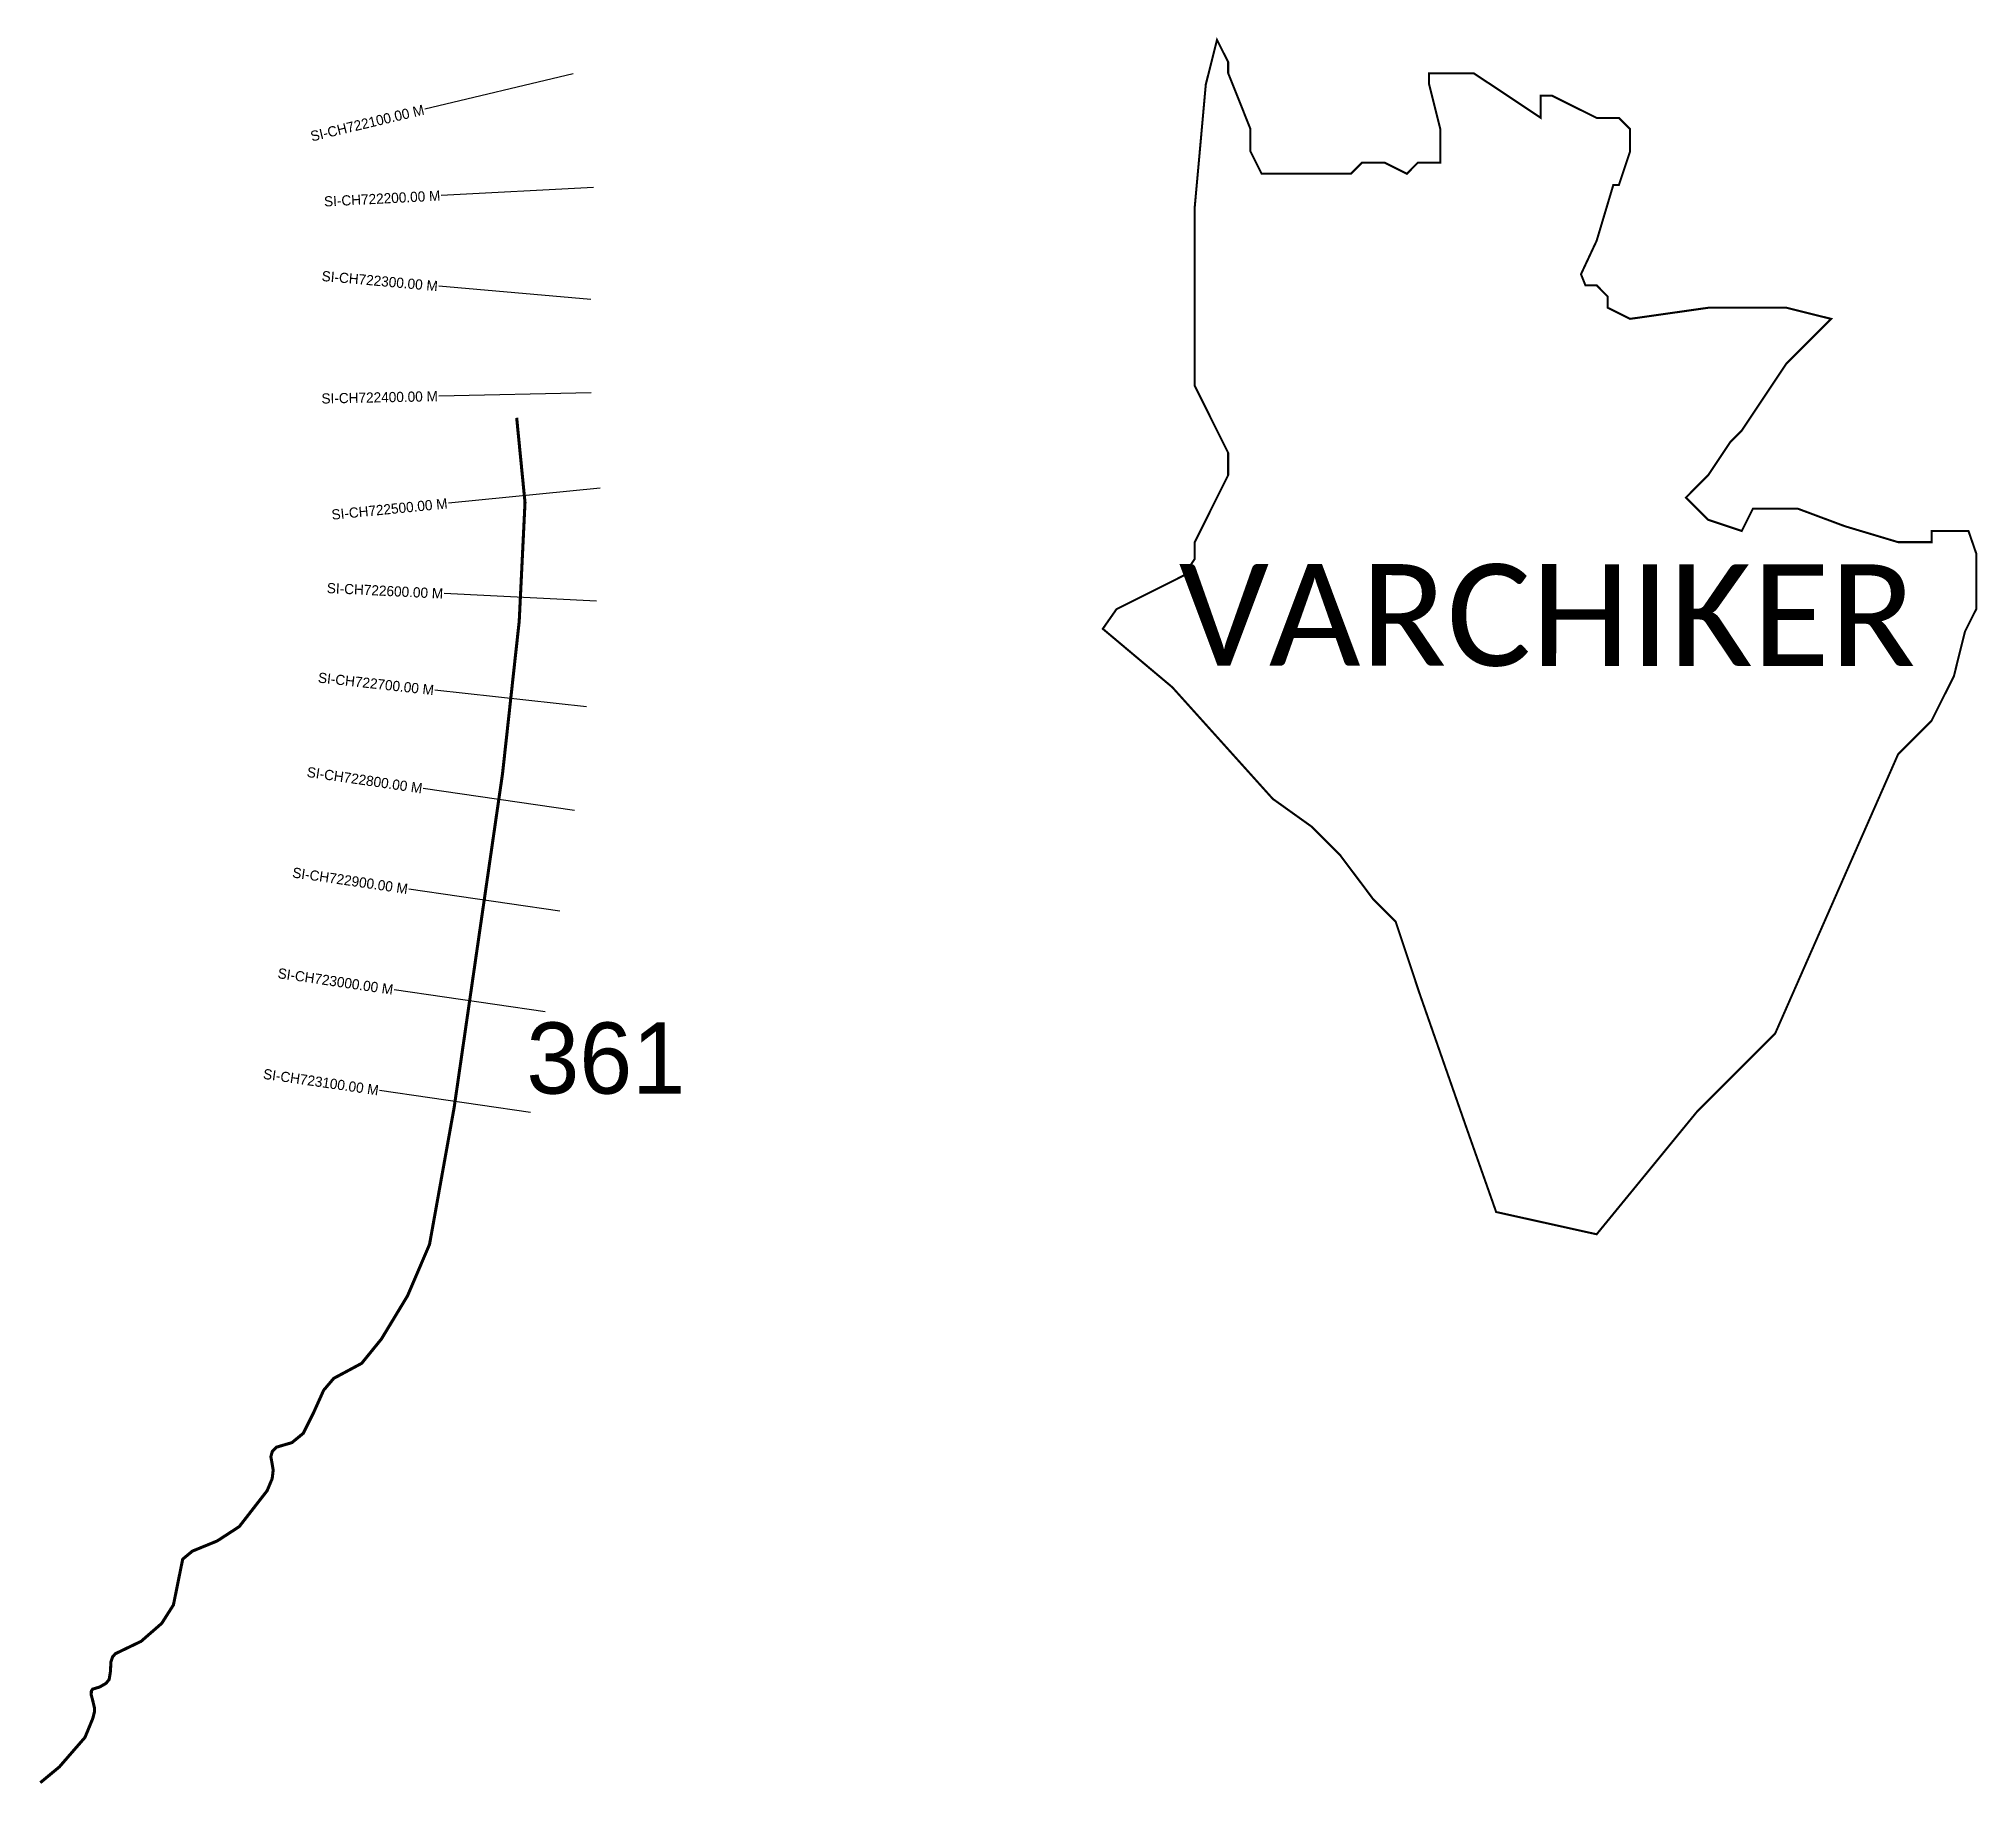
# Model space of a CAD drawing. Header units: metres. Extents: x 356371 to 358277, y 1741558 to 1743275.
import ezdxf
from ezdxf.enums import TextEntityAlignment as Align

# ---------------------------------------------------------------- set-up
doc = ezdxf.new("R2010")
doc.units = ezdxf.units.M
for name, color, linetype in [('CS', 134, 'Continuous'), ('CSMark', 6, 'Continuous'), ('NATURALLY PROTECTED', 3, 'Continuous'), ('VILLAGE NAME', 250, 'Continuous')]:
    doc.layers.add(name, color=color, linetype=linetype)

msp = doc.modelspace()

# ---------------------------------------------------------------- linework, layer by layer
at = {"color": 6, "const_width": 2}
msp.add_lwpolyline([(357529.3, 1743273.6), (357533.2, 1743265.8), (357540.3, 1743251.7), (357540.3, 1743240.7), (357554.3, 1743205.7), (357562.2, 1743185.8), (357562.2, 1743163.9), (357569.9, 1743148.5), (357573.2, 1743141.9), (357635.7, 1743141.9), (357661.1, 1743141.9), (357672, 1743152.9), (357694, 1743152.9), (357716, 1743141.9), (357726.9, 1743152.9), (357748.9, 1743152.9), (357748.9, 1743185.8), (357737.9, 1743229.7), (357737.9, 1743240.7), (357781.8, 1743240.7), (357847.7, 1743196.8), (357847.7, 1743218.7), (357858.6, 1743218.7), (357902.6, 1743196.8), (357924.5, 1743196.8), (357935.5, 1743185.8), (357935.5, 1743163.9), (357924.5, 1743130.9), (357919, 1743130.9), (357902.6, 1743076), (357887.2, 1743043.1), (357891.6, 1743032.1), (357902.6, 1743032.1), (357913.5, 1743021.1), (357913.5, 1743010.1), (357923.8, 1743005), (357935.5, 1742999.2), (357949.9, 1743001.2), (358012.3, 1743010.1), (358089.2, 1743010.1), (358133.1, 1742999.2), (358096, 1742962), (358089.2, 1742955.3), (358045.3, 1742889.4), (358034.3, 1742878.4), (358012.3, 1742845.5), (357990.4, 1742823.5), (358012.3, 1742801.6), (358045.3, 1742790.6), (358056.3, 1742812.6), (358100.2, 1742812.6), (358146.6, 1742795.3), (358199, 1742779.6), (358231.9, 1742779.6), (358231.9, 1742790.6), (358268.2, 1742790.6), (358275.8, 1742768.6), (358275.8, 1742713.7), (358264.8, 1742691.8), (358257.6, 1742662.9), (358253.9, 1742647.9), (358234.3, 1742608.8), (358231.9, 1742604), (358199, 1742571), (358078.2, 1742296.6), (358001.4, 1742219.7), (357902.6, 1742099), (357803.8, 1742120.9), (357773.4, 1742207.1), (357728.2, 1742336.6), (357705, 1742406.4), (357683, 1742428.3), (357674.3, 1742440), (357655.9, 1742464.4), (357651.8, 1742469.9), (357650.1, 1742472.2), (357643.1, 1742479.1), (357622.6, 1742499.7), (357590.7, 1742522.5), (357584.2, 1742527.1), (357485.4, 1742636.9), (357417, 1742694.4), (357430.5, 1742713.7), (357496.4, 1742746.7), (357507.4, 1742763.1), (357507.4, 1742779.6), (357540.3, 1742845.5), (357540.3, 1742867.4), (357515.3, 1742917.5), (357507.4, 1742933.3), (357507.4, 1743082.1), (357507.4, 1743109), (357511.1, 1743149.8), (357518.3, 1743229.7), (357529.3, 1743273.6)], dxfattribs=at)
at = {"layer": 'CS'}
for p, q in [((356896.4, 1743240.2), (356750.5, 1743205.3)), ((356916.4, 1743128.4), (356766.6, 1743120.6)), ((356913.5, 1743018.2), (356764.1, 1743031.3)), ((356914.1, 1742926.3), (356764.2, 1742923.2)), ((356922.9, 1742832.6), (356773.6, 1742817.9)), ((356919.3, 1742721.7), (356769.4, 1742729)), ((356909.5, 1742617.7), (356760.3, 1742634)), ((356897.4, 1742515.8), (356748.9, 1742537.3)), ((356883, 1742416.8), (356734.6, 1742438.3)), ((356868.7, 1742317.9), (356720.2, 1742339.4)), ((356854.3, 1742218.9), (356705.9, 1742240.4))]:
    msp.add_line(p, q, dxfattribs=at)
at = {"layer": 'NATURALLY PROTECTED', "const_width": 3, "flags": 128}
msp.add_lwpolyline([(356840.7, 1742901.9), (356848.9, 1742818.5), (356843.2, 1742701.8), (356826.8, 1742552), (356779.2, 1742223.5), (356755, 1742089), (356733.4, 1742038.5), (356707.7, 1741996), (356688.3, 1741972.1), (356660.8, 1741957.3), (356650.9, 1741945.6), (356640.7, 1741922.9), (356630.9, 1741903.3), (356619.7, 1741894.1), (356613.2, 1741892.2), (356604.4, 1741889.6), (356600.5, 1741885.7), (356599, 1741880.3), (356600, 1741874.7), (356601.3, 1741867.1), (356600.3, 1741858.7), (356595.3, 1741846.8), (356567.9, 1741811.5), (356546.2, 1741797.4), (356521.8, 1741787.4), (356512.3, 1741779.5), (356508.4, 1741760.2), (356503.2, 1741734.5), (356491.7, 1741716.4), (356471.4, 1741698.7), (356446.2, 1741686.6), (356443.4, 1741683.6), (356441.7, 1741678.4), (356441.3, 1741669.3), (356440, 1741661.2), (356436.9, 1741657.4), (356430.7, 1741653.8), (356423.7, 1741651.7), (356422.5, 1741649.9), (356422.4, 1741646), (356424, 1741639.8), (356425.5, 1741633.5), (356425.5, 1741629.1), (356424, 1741623.1), (356416.2, 1741604.2), (356391, 1741575.2), (356372.3, 1741559.7)], dxfattribs=at)

# ---------------------------------------------------------------- texts
at = {"insert": (356850.2, 1742307.3), "char_height": 70, "attachment_point": 1}
msp.add_mtext_dynamic_manual_height_columns('361', width=578.079, gutter_width=1, heights=[0], dxfattribs=at)
at = {"layer": 'CSMark'}
for s, rotation, p in [('SI-CH722100.00 M', 13.4564, (356749.5, 1743205.1)), ('SI-CH722200.00 M', 2.967, (356765.6, 1743120.5)), ('SI-CH722300.00 M', 354.9663, (356763.1, 1743031.4)), ('SI-CH722400.00 M', 1.1766, (356763.2, 1742923.2)), ('SI-CH722500.00 M', 5.6328, (356772.6, 1742817.8)), ('SI-CH722600.00 M', 357.2179, (356768.4, 1742729)), ('SI-CH722700.00 M', 353.7515, (356759.3, 1742634.1)), ('SI-CH722800.00 M', 351.7575, (356747.9, 1742537.4)), ('SI-CH722900.00 M', 351.7575, (356733.6, 1742438.5)), ('SI-CH723000.00 M', 351.7575, (356719.2, 1742339.5)), ('SI-CH723100.00 M', 351.7575, (356704.9, 1742240.5))]:
    msp.add_text(s, height=10, rotation=rotation, dxfattribs=at).set_placement(p, align=Align.MIDDLE_RIGHT)
at = {"layer": 'VILLAGE NAME', "insert": (357491.9, 1742758.1), "char_height": 100, "attachment_point": 1, "rotation": 359.9793}
msp.add_mtext_dynamic_manual_height_columns('{\\fCalibri|b0|i0|c0|p34;VARCHIKER}', width=1418, gutter_width=718.5, heights=[0], dxfattribs=at)

doc.saveas('drawing.dxf')
